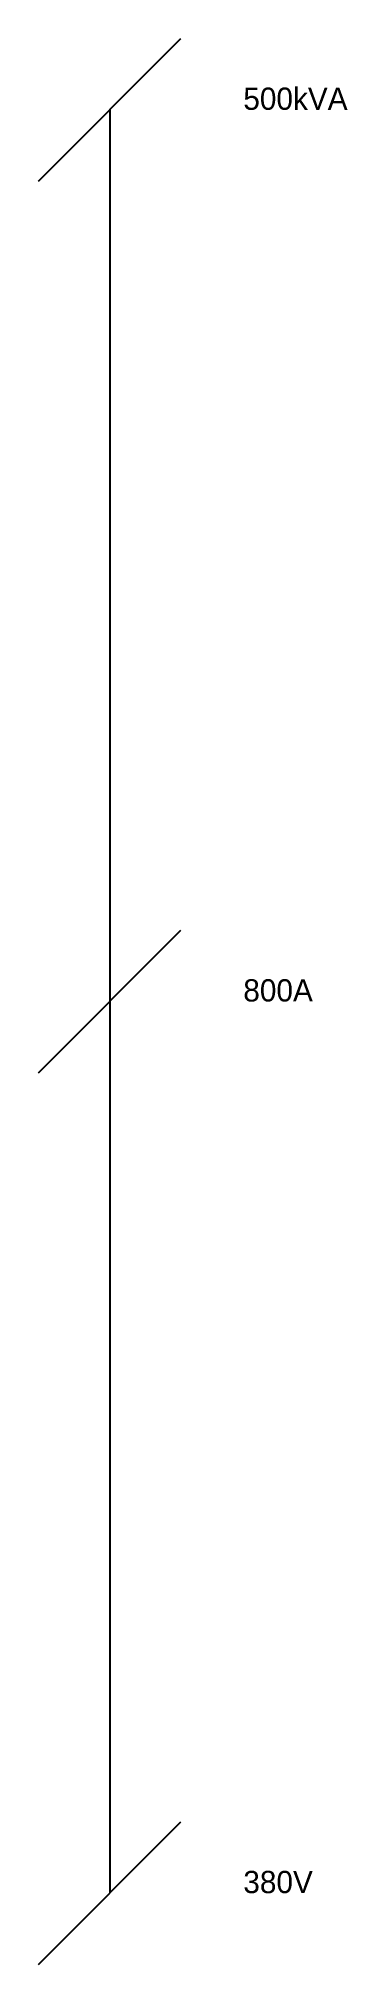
# Model space of a CAD drawing. Header units: millimetres. Extents: x 92 to 127, y 392 to 608.
import ezdxf

# ---------------------------------------------------------------- set-up
doc = ezdxf.new("R2010")
doc.units = ezdxf.units.MM

# ---------------------------------------------------------------- blocks, each defined once
blk = doc.blocks.new('TR-1')
at = {"layer": 'SYMBOL'}
blk.add_line((-8, -8), (8, 8), dxfattribs=at)
blk = doc.blocks.new('ACB-1')
at = {"layer": 'SYMBOL'}
blk.add_line((-8, -8), (8, 8), dxfattribs=at)
blk = doc.blocks.new('DB-1')
at = {"layer": 'SYMBOL'}
blk.add_line((-8, -8), (8, 8), dxfattribs=at)

msp = doc.modelspace()

# ---------------------------------------------------------------- linework, layer by layer
at = {"layer": 'WIRE'}
for p, q in [((100, 600), (100, 500)), ((100, 500), (100, 400))]:
    msp.add_line(p, q, dxfattribs=at)

# ---------------------------------------------------------------- block references
at = {"layer": 'SYMBOL'}
for name, p in [('TR-1', (100, 600)), ('ACB-1', (100, 500)), ('DB-1', (100, 400))]:
    msp.add_blockref(name, p, dxfattribs=at)

# ---------------------------------------------------------------- texts
at = {"layer": 'TEXT'}
for s, p in [('500kVA', (115, 600)), ('800A', (115, 500)), ('380V', (115, 400))]:
    msp.add_text(s, height=2.5, dxfattribs=at).set_placement(p)

doc.saveas('drawing.dxf')
